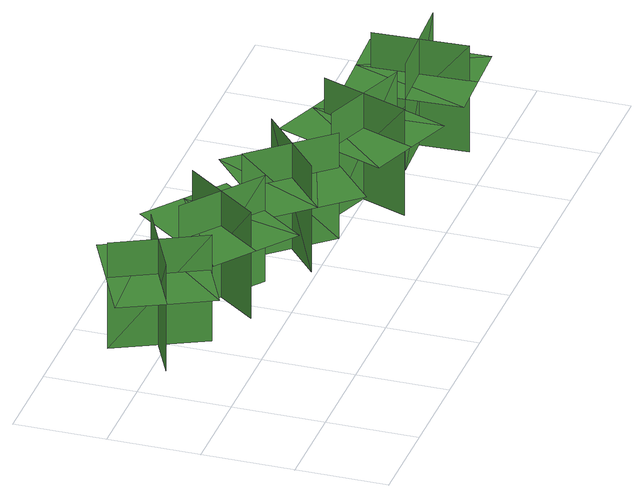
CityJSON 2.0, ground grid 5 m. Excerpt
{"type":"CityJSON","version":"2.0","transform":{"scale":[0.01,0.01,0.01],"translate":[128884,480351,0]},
"CityObjects":{
"tree1":{"type":"SolitaryVegetationObject","geometry":[{"type":"MultiSurface","lod":"1","boundaries":[[[0,1,2]],[[0,2,3]],[[4,5,6]],[[4,6,7]],[[8,9,10]],[[8,10,11]],[[8,11,12]],[[8,12,13]]]}]},
"tree2":{"type":"SolitaryVegetationObject","geometry":[{"type":"MultiSurface","lod":"1","boundaries":[[[14,15,16]],[[14,16,17]],[[18,19,20]],[[18,20,21]],[[22,23,24]],[[22,24,25]],[[22,25,26]],[[22,26,27]]]}]},
"tree3":{"type":"SolitaryVegetationObject","geometry":[{"type":"MultiSurface","lod":"1","boundaries":[[[28,29,30]],[[28,30,31]],[[32,33,34]],[[32,34,35]],[[36,37,38]],[[36,38,39]],[[36,39,40]],[[36,40,41]]]}]},
"tree4":{"type":"SolitaryVegetationObject","geometry":[{"type":"MultiSurface","lod":"1","boundaries":[[[42,43,44]],[[42,44,45]],[[46,47,48]],[[46,48,49]],[[50,51,52]],[[50,52,53]],[[50,53,54]],[[50,54,55]]]}]},
"tree5":{"type":"SolitaryVegetationObject","geometry":[{"type":"MultiSurface","lod":"1","boundaries":[[[56,57,58]],[[56,58,59]],[[60,61,62]],[[60,62,63]],[[64,65,66]],[[64,66,67]],[[64,67,68]],[[64,68,69]]]}]}
},
"vertices":[
[319,1263,34],[319,1263,654],[555,783,654],[555,783,34],[658,1140,34],[658,1140,654],[196,912,654],[196,912,34],[729,1175,452],[611,1415,452],[36,1132,452],[154,892,452],[272,652,452],[848,935,452],
[799,1037,23],[799,1037,644],[1225,715,644],[1225,715,23],[1157,1080,23],[1157,1080,644],[847,669,644],[847,669,23],[1205,1143,442],[992,1305,442],[605,793,442],[818,632,442],[1032,470,442],[1419,982,442],
[1768,496,11],[1768,496,631],[1417,899,631],[1417,899,11],[1408,527,11],[1408,527,631],[1797,866,631],[1797,866,11],[1349,475,429],[1525,273,429],[2008,696,429],[1832,897,429],[1656,1099,429],[1173,677,429],
[1955,597,2],[1955,597,622],[2455,410,622],[2455,410,2],[2286,741,2],[2286,741,622],[2106,258,622],[2106,258,2],[2314,815,420],[2063,909,420],[1839,308,420],[2090,214,420],[2340,121,420],[2565,722,420],
[2499,380,28],[2499,380,648],[3032,403,648],[3032,403,28],[2748,642,28],[2748,642,648],[2770,127,648],[2770,127,28],[2744,721,446],[2477,710,446],[2504,69,446],[2772,80,446],[3039,92,446],[3012,733,446]
]}
